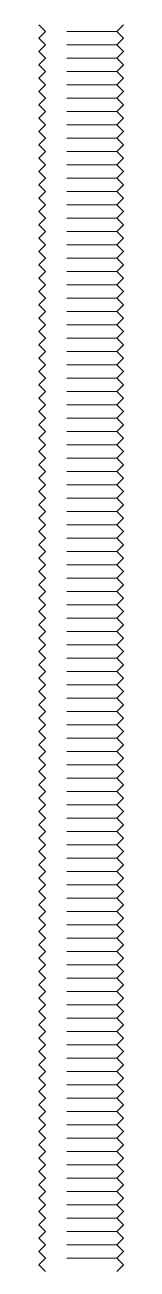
# Model space of a CAD drawing. Header units: millimetres. Extents: x 5625199 to 7433318, y -3316392 to -2552493.
# Drawn here: x 5953266.9 to 5953277.6, y -2590993.3 to -2590834.6 of the extents above; entities that cross this region are included whole.
import ezdxf

# ---------------------------------------------------------------- set-up
doc = ezdxf.new("R2010")
doc.units = ezdxf.units.MM
doc.linetypes.add('HIDDEN', pattern=[9.525, 6.35, -3.175])
doc.layers.add('DT-通用', color=6, linetype='Continuous', lineweight=0)

# ---------------------------------------------------------------- blocks, each defined once
blk = doc.blocks.new('*U870')
at = {"color": 134, "linetype": 'HIDDEN'}
for points in [[(150.64, 5.39), (151.49, 4.54)], [(152.34, 5.39), (151.49, 4.54)], [(152.34, 5.39), (153.19, 4.54)], [(154.04, 5.39), (153.19, 4.54)], [(154.04, 5.39), (154.89, 4.54)], [(155.74, 5.39), (154.89, 4.54)], [(155.74, 5.39), (156.59, 4.54)], [(157.44, 5.39), (156.59, 4.54)], [(157.44, 5.39), (158.29, 4.54)], [(159.14, 5.39), (158.29, 4.54)], [(159.14, 5.39), (159.99, 4.54)], [(160.84, 5.39), (159.99, 4.54)], [(160.84, 5.39), (161.69, 4.54)], [(162.54, 5.39), (161.69, 4.54)], [(162.54, 5.39), (163.39, 4.54)], [(164.24, 5.39), (163.39, 4.54)], [(164.24, 5.39), (165.09, 4.54)], [(165.94, 5.39), (165.09, 4.54)], [(165.94, 5.39), (166.79, 4.54)], [(167.64, 5.39), (166.79, 4.54)], [(167.64, 5.39), (168.49, 4.54)], [(169.34, 5.39), (168.49, 4.54)], [(169.34, 5.39), (170.19, 4.54)], [(171.04, 5.39), (170.19, 4.54)], [(171.04, 5.39), (171.89, 4.54)], [(172.74, 5.39), (171.89, 4.54)], [(172.74, 5.39), (173.59, 4.54)], [(174.44, 5.39), (173.59, 4.54)], [(174.44, 5.39), (175.29, 4.54)], [(176.14, 5.39), (175.29, 4.54)], [(176.14, 5.39), (176.99, 4.54)], [(177.84, 5.39), (176.99, 4.54)], [(177.84, 5.39), (178.69, 4.54)], [(179.54, 5.39), (178.69, 4.54)], [(179.54, 5.39), (180.39, 4.54)], [(181.24, 5.39), (180.39, 4.54)], [(181.24, 5.39), (182.09, 4.54)], [(182.94, 5.39), (182.09, 4.54)], [(182.94, 5.39), (183.79, 4.54)], [(184.64, 5.39), (183.79, 4.54)], [(184.64, 5.39), (185.49, 4.54)], [(186.34, 5.39), (185.49, 4.54)], [(186.34, 5.39), (187.19, 4.54)], [(188.04, 5.39), (187.19, 4.54)], [(188.04, 5.39), (188.89, 4.54)], [(189.74, 5.39), (188.89, 4.54)], [(189.74, 5.39), (190.59, 4.54)], [(191.44, 5.39), (190.59, 4.54)], [(191.44, 5.39), (192.29, 4.54)], [(193.14, 5.39), (192.29, 4.54)], [(193.14, 5.39), (193.99, 4.54)], [(194.84, 5.39), (193.99, 4.54)], [(194.84, 5.39), (195.69, 4.54)], [(196.54, 5.39), (195.69, 4.54)], [(196.54, 5.39), (197.39, 4.54)], [(198.24, 5.39), (197.39, 4.54)], [(198.24, 5.39), (199.09, 4.54)], [(199.94, 5.39), (199.09, 4.54)], [(199.94, 5.39), (200.79, 4.54)], [(201.64, 5.39), (200.79, 4.54)], [(201.64, 5.39), (202.49, 4.54)], [(203.34, 5.39), (202.49, 4.54)], [(203.34, 5.39), (204.19, 4.54)], [(205.04, 5.39), (204.19, 4.54)], [(205.04, 5.39), (205.89, 4.54)], [(206.74, 5.39), (205.89, 4.54)], [(206.74, 5.39), (207.59, 4.54)], [(208.44, 5.39), (207.59, 4.54)], [(208.44, 5.39), (209.29, 4.54)], [(210.14, 5.39), (209.29, 4.54)], [(210.14, 5.39), (210.99, 4.54)], [(211.84, 5.39), (210.99, 4.54)], [(211.84, 5.39), (212.69, 4.54)], [(213.54, 5.39), (212.69, 4.54)], [(213.54, 5.39), (214.39, 4.54)], [(215.24, 5.39), (214.39, 4.54)], [(215.24, 5.39), (216.09, 4.54)], [(216.94, 5.39), (216.09, 4.54)], [(216.94, 5.39), (217.79, 4.54)], [(218.64, 5.39), (217.79, 4.54)], [(218.64, 5.39), (219.49, 4.54)], [(220.34, 5.39), (219.49, 4.54)], [(220.34, 5.39), (221.19, 4.54)], [(222.04, 5.39), (221.19, 4.54)], [(222.04, 5.39), (222.89, 4.54)], [(223.74, 5.39), (222.89, 4.54)], [(223.74, 5.39), (224.59, 4.54)], [(225.44, 5.39), (224.59, 4.54)], [(225.44, 5.39), (226.29, 4.54)], [(227.14, 5.39), (226.29, 4.54)], [(227.14, 5.39), (227.99, 4.54)], [(228.84, 5.39), (227.99, 4.54)], [(228.84, 5.39), (229.69, 4.54)], [(230.54, 5.39), (229.69, 4.54)], [(230.54, 5.39), (231.39, 4.54)], [(232.24, 5.39), (231.39, 4.54)], [(232.24, 5.39), (233.09, 4.54)], [(233.94, 5.39), (233.09, 4.54)], [(233.94, 5.39), (234.79, 4.54)], [(235.64, 5.39), (234.79, 4.54)], [(235.64, 5.39), (236.49, 4.54)], [(237.34, 5.39), (236.49, 4.54)], [(237.34, 5.39), (238.19, 4.54)], [(239.04, 5.39), (238.19, 4.54)], [(239.04, 5.39), (239.89, 4.54)], [(240.74, 5.39), (239.89, 4.54)], [(240.74, 5.39), (241.59, 4.54)], [(242.44, 5.39), (241.59, 4.54)], [(242.44, 5.39), (243.29, 4.54)], [(244.14, 5.39), (243.29, 4.54)], [(244.14, 5.39), (244.99, 4.54)], [(245.84, 5.39), (244.99, 4.54)], [(245.84, 5.39), (246.69, 4.54)], [(247.54, 5.39), (246.69, 4.54)], [(247.54, 5.39), (248.39, 4.54)], [(249.24, 5.39), (248.39, 4.54)], [(249.24, 5.39), (250.09, 4.54)], [(250.94, 5.39), (250.09, 4.54)], [(250.94, 5.39), (251.79, 4.54)], [(252.64, 5.39), (251.79, 4.54)], [(252.64, 5.39), (253.49, 4.54)], [(254.34, 5.39), (253.49, 4.54)], [(254.34, 5.39), (255.19, 4.54)], [(256.04, 5.39), (255.19, 4.54)], [(256.04, 5.39), (256.89, 4.54)], [(257.74, 5.39), (256.89, 4.54)], [(257.74, 5.39), (258.59, 4.54)], [(259.44, 5.39), (258.59, 4.54)], [(259.44, 5.39), (260.29, 4.54)], [(261.14, 5.39), (260.29, 4.54)], [(261.14, 5.39), (261.99, 4.54)], [(262.84, 5.39), (261.99, 4.54)], [(262.84, 5.39), (263.69, 4.54)], [(264.54, 5.39), (263.69, 4.54)], [(264.54, 5.39), (265.39, 4.54)], [(266.24, 5.39), (265.39, 4.54)], [(266.24, 5.39), (267.09, 4.54)], [(267.94, 5.39), (267.09, 4.54)], [(267.94, 5.39), (268.79, 4.54)], [(269.64, 5.39), (268.79, 4.54)], [(269.64, 5.39), (270.49, 4.54)], [(271.34, 5.39), (270.49, 4.54)], [(271.34, 5.39), (272.19, 4.54)], [(273.04, 5.39), (272.19, 4.54)], [(273.04, 5.39), (273.89, 4.54)], [(274.74, 5.39), (273.89, 4.54)], [(274.74, 5.39), (275.59, 4.54)], [(276.44, 5.39), (275.59, 4.54)], [(276.44, 5.39), (277.29, 4.54)], [(278.14, 5.39), (277.29, 4.54)], [(278.14, 5.39), (278.99, 4.54)], [(279.84, 5.39), (278.99, 4.54)], [(279.84, 5.39), (280.69, 4.54)], [(281.54, 5.39), (280.69, 4.54)], [(281.54, 5.39), (282.39, 4.54)], [(283.24, 5.39), (282.39, 4.54)], [(283.24, 5.39), (284.09, 4.54)], [(284.94, 5.39), (284.09, 4.54)], [(284.94, 5.39), (285.79, 4.54)], [(286.64, 5.39), (285.79, 4.54)], [(286.64, 5.39), (287.49, 4.54)], [(288.34, 5.39), (287.49, 4.54)], [(288.34, 5.39), (289.19, 4.54)], [(290.04, 5.39), (289.19, 4.54)], [(290.04, 5.39), (290.89, 4.54)], [(291.74, 5.39), (290.89, 4.54)], [(291.74, 5.39), (292.59, 4.54)], [(293.44, 5.39), (292.59, 4.54)], [(293.44, 5.39), (294.29, 4.54)], [(295.14, 5.39), (294.29, 4.54)], [(295.14, 5.39), (295.99, 4.54)], [(296.84, 5.39), (295.99, 4.54)], [(296.84, 5.39), (297.69, 4.54)], [(298.54, 5.39), (297.69, 4.54)], [(298.54, 5.39), (299.39, 4.54)], [(300.24, 5.39), (299.39, 4.54)], [(300.24, 5.39), (301.09, 4.54)], [(301.94, 5.39), (301.09, 4.54)], [(301.94, 5.39), (302.79, 4.54)], [(303.64, 5.39), (302.79, 4.54)], [(303.64, 5.39), (304.49, 4.54)], [(305.34, 5.39), (304.49, 4.54)], [(305.34, 5.39), (306.19, 4.54)], [(307.04, 5.39), (306.19, 4.54)], [(307.04, 5.39), (307.89, 4.54)], [(308.74, 5.39), (307.89, 4.54)], [(308.74, 5.39), (309.59, 4.54)], [(150.64, -5.39), (151.49, -4.54)], [(152.34, -5.39), (151.49, -4.54)], [(152.34, -5.39), (153.19, -4.54)], [(154.04, -5.39), (153.19, -4.54)], [(154.04, -5.39), (154.89, -4.54)], [(155.74, -5.39), (154.89, -4.54)], [(155.74, -5.39), (156.59, -4.54)], [(157.44, -5.39), (156.59, -4.54)], [(157.44, -5.39), (158.29, -4.54)], [(159.14, -5.39), (158.29, -4.54)], [(159.14, -5.39), (159.99, -4.54)], [(160.84, -5.39), (159.99, -4.54)], [(160.84, -5.39), (161.69, -4.54)], [(162.54, -5.39), (161.69, -4.54)], [(162.54, -5.39), (163.39, -4.54)], [(164.24, -5.39), (163.39, -4.54)], [(164.24, -5.39), (165.09, -4.54)], [(165.94, -5.39), (165.09, -4.54)], [(165.94, -5.39), (166.79, -4.54)], [(167.64, -5.39), (166.79, -4.54)], [(167.64, -5.39), (168.49, -4.54)], [(169.34, -5.39), (168.49, -4.54)], [(169.34, -5.39), (170.19, -4.54)], [(171.04, -5.39), (170.19, -4.54)], [(171.04, -5.39), (171.89, -4.54)], [(172.74, -5.39), (171.89, -4.54)], [(172.74, -5.39), (173.59, -4.54)], [(174.44, -5.39), (173.59, -4.54)], [(174.44, -5.39), (175.29, -4.54)], [(176.14, -5.39), (175.29, -4.54)], [(176.14, -5.39), (176.99, -4.54)], [(177.84, -5.39), (176.99, -4.54)], [(177.84, -5.39), (178.69, -4.54)], [(179.54, -5.39), (178.69, -4.54)], [(179.54, -5.39), (180.39, -4.54)], [(181.24, -5.39), (180.39, -4.54)], [(181.24, -5.39), (182.09, -4.54)], [(182.94, -5.39), (182.09, -4.54)], [(182.94, -5.39), (183.79, -4.54)], [(184.64, -5.39), (183.79, -4.54)], [(184.64, -5.39), (185.49, -4.54)], [(186.34, -5.39), (185.49, -4.54)], [(186.34, -5.39), (187.19, -4.54)], [(188.04, -5.39), (187.19, -4.54)], [(188.04, -5.39), (188.89, -4.54)], [(189.74, -5.39), (188.89, -4.54)], [(189.74, -5.39), (190.59, -4.54)], [(191.44, -5.39), (190.59, -4.54)], [(191.44, -5.39), (192.29, -4.54)], [(193.14, -5.39), (192.29, -4.54)], [(193.14, -5.39), (193.99, -4.54)], [(194.84, -5.39), (193.99, -4.54)], [(194.84, -5.39), (195.69, -4.54)], [(196.54, -5.39), (195.69, -4.54)], [(196.54, -5.39), (197.39, -4.54)], [(198.24, -5.39), (197.39, -4.54)], [(198.24, -5.39), (199.09, -4.54)], [(199.94, -5.39), (199.09, -4.54)], [(199.94, -5.39), (200.79, -4.54)], [(201.64, -5.39), (200.79, -4.54)], [(201.64, -5.39), (202.49, -4.54)], [(203.34, -5.39), (202.49, -4.54)], [(203.34, -5.39), (204.19, -4.54)], [(205.04, -5.39), (204.19, -4.54)], [(205.04, -5.39), (205.89, -4.54)], [(206.74, -5.39), (205.89, -4.54)], [(206.74, -5.39), (207.59, -4.54)], [(208.44, -5.39), (207.59, -4.54)], [(208.44, -5.39), (209.29, -4.54)], [(210.14, -5.39), (209.29, -4.54)], [(210.14, -5.39), (210.99, -4.54)], [(211.84, -5.39), (210.99, -4.54)], [(211.84, -5.39), (212.69, -4.54)], [(213.54, -5.39), (212.69, -4.54)], [(213.54, -5.39), (214.39, -4.54)], [(215.24, -5.39), (214.39, -4.54)], [(215.24, -5.39), (216.09, -4.54)], [(216.94, -5.39), (216.09, -4.54)], [(216.94, -5.39), (217.79, -4.54)], [(218.64, -5.39), (217.79, -4.54)], [(218.64, -5.39), (219.49, -4.54)], [(220.34, -5.39), (219.49, -4.54)], [(220.34, -5.39), (221.19, -4.54)], [(222.04, -5.39), (221.19, -4.54)], [(222.04, -5.39), (222.89, -4.54)], [(223.74, -5.39), (222.89, -4.54)], [(223.74, -5.39), (224.59, -4.54)], [(225.44, -5.39), (224.59, -4.54)], [(225.44, -5.39), (226.29, -4.54)], [(227.14, -5.39), (226.29, -4.54)], [(227.14, -5.39), (227.99, -4.54)], [(228.84, -5.39), (227.99, -4.54)], [(228.84, -5.39), (229.69, -4.54)], [(230.54, -5.39), (229.69, -4.54)], [(230.54, -5.39), (231.39, -4.54)], [(232.24, -5.39), (231.39, -4.54)], [(232.24, -5.39), (233.09, -4.54)], [(233.94, -5.39), (233.09, -4.54)], [(233.94, -5.39), (234.79, -4.54)], [(235.64, -5.39), (234.79, -4.54)], [(235.64, -5.39), (236.49, -4.54)], [(237.34, -5.39), (236.49, -4.54)], [(237.34, -5.39), (238.19, -4.54)], [(239.04, -5.39), (238.19, -4.54)], [(239.04, -5.39), (239.89, -4.54)], [(240.74, -5.39), (239.89, -4.54)], [(240.74, -5.39), (241.59, -4.54)], [(242.44, -5.39), (241.59, -4.54)], [(242.44, -5.39), (243.29, -4.54)], [(244.14, -5.39), (243.29, -4.54)], [(244.14, -5.39), (244.99, -4.54)], [(245.84, -5.39), (244.99, -4.54)], [(245.84, -5.39), (246.69, -4.54)], [(247.54, -5.39), (246.69, -4.54)], [(247.54, -5.39), (248.39, -4.54)], [(249.24, -5.39), (248.39, -4.54)], [(249.24, -5.39), (250.09, -4.54)], [(250.94, -5.39), (250.09, -4.54)], [(250.94, -5.39), (251.79, -4.54)], [(252.64, -5.39), (251.79, -4.54)], [(252.64, -5.39), (253.49, -4.54)], [(254.34, -5.39), (253.49, -4.54)], [(254.34, -5.39), (255.19, -4.54)], [(256.04, -5.39), (255.19, -4.54)], [(256.04, -5.39), (256.89, -4.54)], [(257.74, -5.39), (256.89, -4.54)], [(257.74, -5.39), (258.59, -4.54)], [(259.44, -5.39), (258.59, -4.54)], [(259.44, -5.39), (260.29, -4.54)], [(261.14, -5.39), (260.29, -4.54)], [(261.14, -5.39), (261.99, -4.54)], [(262.84, -5.39), (261.99, -4.54)], [(262.84, -5.39), (263.69, -4.54)], [(264.54, -5.39), (263.69, -4.54)], [(264.54, -5.39), (265.39, -4.54)], [(266.24, -5.39), (265.39, -4.54)], [(266.24, -5.39), (267.09, -4.54)], [(267.94, -5.39), (267.09, -4.54)], [(267.94, -5.39), (268.79, -4.54)], [(269.64, -5.39), (268.79, -4.54)], [(269.64, -5.39), (270.49, -4.54)], [(271.34, -5.39), (270.49, -4.54)], [(271.34, -5.39), (272.19, -4.54)], [(273.04, -5.39), (272.19, -4.54)], [(273.04, -5.39), (273.89, -4.54)], [(274.74, -5.39), (273.89, -4.54)], [(274.74, -5.39), (275.59, -4.54)], [(276.44, -5.39), (275.59, -4.54)], [(276.44, -5.39), (277.29, -4.54)], [(278.14, -5.39), (277.29, -4.54)], [(278.14, -5.39), (278.99, -4.54)], [(279.84, -5.39), (278.99, -4.54)], [(279.84, -5.39), (280.69, -4.54)], [(281.54, -5.39), (280.69, -4.54)], [(281.54, -5.39), (282.39, -4.54)], [(283.24, -5.39), (282.39, -4.54)], [(283.24, -5.39), (284.09, -4.54)], [(284.94, -5.39), (284.09, -4.54)], [(284.94, -5.39), (285.79, -4.54)], [(286.64, -5.39), (285.79, -4.54)], [(286.64, -5.39), (287.49, -4.54)], [(288.34, -5.39), (287.49, -4.54)], [(288.34, -5.39), (289.19, -4.54)], [(290.04, -5.39), (289.19, -4.54)], [(290.04, -5.39), (290.89, -4.54)], [(291.74, -5.39), (290.89, -4.54)], [(291.74, -5.39), (292.59, -4.54)], [(293.44, -5.39), (292.59, -4.54)], [(293.44, -5.39), (294.29, -4.54)], [(295.14, -5.39), (294.29, -4.54)], [(295.14, -5.39), (295.99, -4.54)], [(296.84, -5.39), (295.99, -4.54)], [(296.84, -5.39), (297.69, -4.54)], [(298.54, -5.39), (297.69, -4.54)], [(298.54, -5.39), (299.39, -4.54)], [(300.24, -5.39), (299.39, -4.54)], [(300.24, -5.39), (301.09, -4.54)], [(301.94, -5.39), (301.09, -4.54)], [(301.94, -5.39), (302.79, -4.54)], [(303.64, -5.39), (302.79, -4.54)], [(303.64, -5.39), (304.49, -4.54)], [(305.34, -5.39), (304.49, -4.54)], [(305.34, -5.39), (306.19, -4.54)], [(307.04, -5.39), (306.19, -4.54)], [(307.04, -5.39), (307.89, -4.54)], [(308.74, -5.39), (307.89, -4.54)], [(308.74, -5.39), (309.59, -4.54)]]:
    blk.add_lwpolyline(points, dxfattribs=at)
at = {"color": 250, "linetype": 'HIDDEN'}
for points in [[(151.49, 4.54), (151.49, -4.54)], [(153.19, 4.54), (153.19, -4.54)], [(154.89, 4.54), (154.89, -4.54)], [(156.59, 4.54), (156.59, -4.54)], [(158.29, 4.54), (158.29, -4.54)], [(159.99, 4.54), (159.99, -4.54)], [(161.69, 4.54), (161.69, -4.54)], [(163.39, 4.54), (163.39, -4.54)], [(165.09, 4.54), (165.09, -4.54)], [(166.79, 4.54), (166.79, -4.54)], [(168.49, 4.54), (168.49, -4.54)], [(170.19, 4.54), (170.19, -4.54)], [(171.89, 4.54), (171.89, -4.54)], [(173.59, 4.54), (173.59, -4.54)], [(175.29, 4.54), (175.29, -4.54)], [(176.99, 4.54), (176.99, -4.54)], [(178.69, 4.54), (178.69, -4.54)], [(180.39, 4.54), (180.39, -4.54)], [(182.09, 4.54), (182.09, -4.54)], [(183.79, 4.54), (183.79, -4.54)], [(185.49, 4.54), (185.49, -4.54)], [(187.19, 4.54), (187.19, -4.54)], [(188.89, 4.54), (188.89, -4.54)], [(190.59, 4.54), (190.59, -4.54)], [(192.29, 4.54), (192.29, -4.54)], [(193.99, 4.54), (193.99, -4.54)], [(195.69, 4.54), (195.69, -4.54)], [(197.39, 4.54), (197.39, -4.54)], [(199.09, 4.54), (199.09, -4.54)], [(200.79, 4.54), (200.79, -4.54)], [(202.49, 4.54), (202.49, -4.54)], [(204.19, 4.54), (204.19, -4.54)], [(205.89, 4.54), (205.89, -4.54)], [(207.59, 4.54), (207.59, -4.54)], [(209.29, 4.54), (209.29, -4.54)], [(210.99, 4.54), (210.99, -4.54)], [(212.69, 4.54), (212.69, -4.54)], [(214.39, 4.54), (214.39, -4.54)], [(216.09, 4.54), (216.09, -4.54)], [(217.79, 4.54), (217.79, -4.54)], [(219.49, 4.54), (219.49, -4.54)], [(221.19, 4.54), (221.19, -4.54)], [(222.89, 4.54), (222.89, -4.54)], [(224.59, 4.54), (224.59, -4.54)], [(226.29, 4.54), (226.29, -4.54)], [(227.99, 4.54), (227.99, -4.54)], [(229.69, 4.54), (229.69, -4.54)], [(231.39, 4.54), (231.39, -4.54)], [(233.09, 4.54), (233.09, -4.54)], [(234.79, 4.54), (234.79, -4.54)], [(236.49, 4.54), (236.49, -4.54)], [(238.19, 4.54), (238.19, -4.54)], [(239.89, 4.54), (239.89, -4.54)], [(241.59, 4.54), (241.59, -4.54)], [(243.29, 4.54), (243.29, -4.54)], [(244.99, 4.54), (244.99, -4.54)], [(246.69, 4.54), (246.69, -4.54)], [(248.39, 4.54), (248.39, -4.54)], [(250.09, 4.54), (250.09, -4.54)], [(251.79, 4.54), (251.79, -4.54)], [(253.49, 4.54), (253.49, -4.54)], [(255.19, 4.54), (255.19, -4.54)], [(256.89, 4.54), (256.89, -4.54)], [(258.59, 4.54), (258.59, -4.54)], [(260.29, 4.54), (260.29, -4.54)], [(261.99, 4.54), (261.99, -4.54)], [(263.69, 4.54), (263.69, -4.54)], [(265.39, 4.54), (265.39, -4.54)], [(267.09, 4.54), (267.09, -4.54)], [(268.79, 4.54), (268.79, -4.54)], [(270.49, 4.54), (270.49, -4.54)], [(272.19, 4.54), (272.19, -4.54)], [(273.89, 4.54), (273.89, -4.54)], [(275.59, 4.54), (275.59, -4.54)], [(277.29, 4.54), (277.29, -4.54)], [(278.99, 4.54), (278.99, -4.54)], [(280.69, 4.54), (280.69, -4.54)], [(282.39, 4.54), (282.39, -4.54)], [(284.09, 4.54), (284.09, -4.54)], [(285.79, 4.54), (285.79, -4.54)], [(287.49, 4.54), (287.49, -4.54)], [(289.19, 4.54), (289.19, -4.54)], [(290.89, 4.54), (290.89, -4.54)], [(292.59, 4.54), (292.59, -4.54)], [(294.29, 4.54), (294.29, -4.54)], [(295.99, 4.54), (295.99, -4.54)], [(297.69, 4.54), (297.69, -4.54)], [(299.39, 4.54), (299.39, -4.54)], [(301.09, 4.54), (301.09, -4.54)], [(302.79, 4.54), (302.79, -4.54)], [(304.49, 4.54), (304.49, -4.54)], [(306.19, 4.54), (306.19, -4.54)], [(307.89, 4.54), (307.89, -4.54)]]:
    blk.add_lwpolyline(points, dxfattribs=at)
blk = doc.blocks.new('*U871')
at = {"color": 134, "linetype": 'HIDDEN'}
for points in [[(150.64, 5.39), (151.49, 4.54)], [(152.34, 5.39), (151.49, 4.54)], [(152.34, 5.39), (153.19, 4.54)], [(154.04, 5.39), (153.19, 4.54)], [(154.04, 5.39), (154.89, 4.54)], [(155.74, 5.39), (154.89, 4.54)], [(155.74, 5.39), (156.59, 4.54)], [(157.44, 5.39), (156.59, 4.54)], [(157.44, 5.39), (158.29, 4.54)], [(159.14, 5.39), (158.29, 4.54)], [(159.14, 5.39), (159.99, 4.54)], [(160.84, 5.39), (159.99, 4.54)], [(160.84, 5.39), (161.69, 4.54)], [(162.54, 5.39), (161.69, 4.54)], [(162.54, 5.39), (163.39, 4.54)], [(164.24, 5.39), (163.39, 4.54)], [(164.24, 5.39), (165.09, 4.54)], [(165.94, 5.39), (165.09, 4.54)], [(165.94, 5.39), (166.79, 4.54)], [(167.64, 5.39), (166.79, 4.54)], [(167.64, 5.39), (168.49, 4.54)], [(169.34, 5.39), (168.49, 4.54)], [(169.34, 5.39), (170.19, 4.54)], [(171.04, 5.39), (170.19, 4.54)], [(171.04, 5.39), (171.89, 4.54)], [(172.74, 5.39), (171.89, 4.54)], [(172.74, 5.39), (173.59, 4.54)], [(174.44, 5.39), (173.59, 4.54)], [(174.44, 5.39), (175.29, 4.54)], [(176.14, 5.39), (175.29, 4.54)], [(176.14, 5.39), (176.99, 4.54)], [(177.84, 5.39), (176.99, 4.54)], [(177.84, 5.39), (178.69, 4.54)], [(179.54, 5.39), (178.69, 4.54)], [(179.54, 5.39), (180.39, 4.54)], [(181.24, 5.39), (180.39, 4.54)], [(181.24, 5.39), (182.09, 4.54)], [(182.94, 5.39), (182.09, 4.54)], [(182.94, 5.39), (183.79, 4.54)], [(184.64, 5.39), (183.79, 4.54)], [(184.64, 5.39), (185.49, 4.54)], [(186.34, 5.39), (185.49, 4.54)], [(186.34, 5.39), (187.19, 4.54)], [(188.04, 5.39), (187.19, 4.54)], [(188.04, 5.39), (188.89, 4.54)], [(189.74, 5.39), (188.89, 4.54)], [(189.74, 5.39), (190.59, 4.54)], [(191.44, 5.39), (190.59, 4.54)], [(191.44, 5.39), (192.29, 4.54)], [(193.14, 5.39), (192.29, 4.54)], [(193.14, 5.39), (193.99, 4.54)], [(194.84, 5.39), (193.99, 4.54)], [(194.84, 5.39), (195.69, 4.54)], [(196.54, 5.39), (195.69, 4.54)], [(196.54, 5.39), (197.39, 4.54)], [(198.24, 5.39), (197.39, 4.54)], [(198.24, 5.39), (199.09, 4.54)], [(199.94, 5.39), (199.09, 4.54)], [(199.94, 5.39), (200.79, 4.54)], [(201.64, 5.39), (200.79, 4.54)], [(201.64, 5.39), (202.49, 4.54)], [(203.34, 5.39), (202.49, 4.54)], [(203.34, 5.39), (204.19, 4.54)], [(205.04, 5.39), (204.19, 4.54)], [(205.04, 5.39), (205.89, 4.54)], [(206.74, 5.39), (205.89, 4.54)], [(206.74, 5.39), (207.59, 4.54)], [(208.44, 5.39), (207.59, 4.54)], [(208.44, 5.39), (209.29, 4.54)], [(210.14, 5.39), (209.29, 4.54)], [(210.14, 5.39), (210.99, 4.54)], [(211.84, 5.39), (210.99, 4.54)], [(211.84, 5.39), (212.69, 4.54)], [(213.54, 5.39), (212.69, 4.54)], [(213.54, 5.39), (214.39, 4.54)], [(215.24, 5.39), (214.39, 4.54)], [(215.24, 5.39), (216.09, 4.54)], [(216.94, 5.39), (216.09, 4.54)], [(216.94, 5.39), (217.79, 4.54)], [(218.64, 5.39), (217.79, 4.54)], [(218.64, 5.39), (219.49, 4.54)], [(220.34, 5.39), (219.49, 4.54)], [(220.34, 5.39), (221.19, 4.54)], [(222.04, 5.39), (221.19, 4.54)], [(222.04, 5.39), (222.89, 4.54)], [(223.74, 5.39), (222.89, 4.54)], [(223.74, 5.39), (224.59, 4.54)], [(225.44, 5.39), (224.59, 4.54)], [(225.44, 5.39), (226.29, 4.54)], [(227.14, 5.39), (226.29, 4.54)], [(227.14, 5.39), (227.99, 4.54)], [(228.84, 5.39), (227.99, 4.54)], [(228.84, 5.39), (229.69, 4.54)], [(230.54, 5.39), (229.69, 4.54)], [(230.54, 5.39), (231.39, 4.54)], [(232.24, 5.39), (231.39, 4.54)], [(232.24, 5.39), (233.09, 4.54)], [(233.94, 5.39), (233.09, 4.54)], [(233.94, 5.39), (234.79, 4.54)], [(235.64, 5.39), (234.79, 4.54)], [(235.64, 5.39), (236.49, 4.54)], [(237.34, 5.39), (236.49, 4.54)], [(237.34, 5.39), (238.19, 4.54)], [(239.04, 5.39), (238.19, 4.54)], [(239.04, 5.39), (239.89, 4.54)], [(240.74, 5.39), (239.89, 4.54)], [(240.74, 5.39), (241.59, 4.54)], [(242.44, 5.39), (241.59, 4.54)], [(242.44, 5.39), (243.29, 4.54)], [(244.14, 5.39), (243.29, 4.54)], [(244.14, 5.39), (244.99, 4.54)], [(245.84, 5.39), (244.99, 4.54)], [(245.84, 5.39), (246.69, 4.54)], [(247.54, 5.39), (246.69, 4.54)], [(247.54, 5.39), (248.39, 4.54)], [(249.24, 5.39), (248.39, 4.54)], [(249.24, 5.39), (250.09, 4.54)], [(250.94, 5.39), (250.09, 4.54)], [(250.94, 5.39), (251.79, 4.54)], [(252.64, 5.39), (251.79, 4.54)], [(252.64, 5.39), (253.49, 4.54)], [(254.34, 5.39), (253.49, 4.54)], [(254.34, 5.39), (255.19, 4.54)], [(256.04, 5.39), (255.19, 4.54)], [(256.04, 5.39), (256.89, 4.54)], [(257.74, 5.39), (256.89, 4.54)], [(257.74, 5.39), (258.59, 4.54)], [(259.44, 5.39), (258.59, 4.54)], [(259.44, 5.39), (260.29, 4.54)], [(261.14, 5.39), (260.29, 4.54)], [(261.14, 5.39), (261.99, 4.54)], [(262.84, 5.39), (261.99, 4.54)], [(262.84, 5.39), (263.69, 4.54)], [(264.54, 5.39), (263.69, 4.54)], [(264.54, 5.39), (265.39, 4.54)], [(266.24, 5.39), (265.39, 4.54)], [(266.24, 5.39), (267.09, 4.54)], [(267.94, 5.39), (267.09, 4.54)], [(267.94, 5.39), (268.79, 4.54)], [(269.64, 5.39), (268.79, 4.54)], [(269.64, 5.39), (270.49, 4.54)], [(271.34, 5.39), (270.49, 4.54)], [(271.34, 5.39), (272.19, 4.54)], [(273.04, 5.39), (272.19, 4.54)], [(273.04, 5.39), (273.89, 4.54)], [(274.74, 5.39), (273.89, 4.54)], [(274.74, 5.39), (275.59, 4.54)], [(276.44, 5.39), (275.59, 4.54)], [(276.44, 5.39), (277.29, 4.54)], [(278.14, 5.39), (277.29, 4.54)], [(278.14, 5.39), (278.99, 4.54)], [(279.84, 5.39), (278.99, 4.54)], [(279.84, 5.39), (280.69, 4.54)], [(281.54, 5.39), (280.69, 4.54)], [(281.54, 5.39), (282.39, 4.54)], [(283.24, 5.39), (282.39, 4.54)], [(283.24, 5.39), (284.09, 4.54)], [(284.94, 5.39), (284.09, 4.54)], [(284.94, 5.39), (285.79, 4.54)], [(286.64, 5.39), (285.79, 4.54)], [(286.64, 5.39), (287.49, 4.54)], [(288.34, 5.39), (287.49, 4.54)], [(288.34, 5.39), (289.19, 4.54)], [(290.04, 5.39), (289.19, 4.54)], [(290.04, 5.39), (290.89, 4.54)], [(291.74, 5.39), (290.89, 4.54)], [(291.74, 5.39), (292.59, 4.54)], [(293.44, 5.39), (292.59, 4.54)], [(293.44, 5.39), (294.29, 4.54)], [(295.14, 5.39), (294.29, 4.54)], [(295.14, 5.39), (295.99, 4.54)], [(296.84, 5.39), (295.99, 4.54)], [(296.84, 5.39), (297.69, 4.54)], [(298.54, 5.39), (297.69, 4.54)], [(298.54, 5.39), (299.39, 4.54)], [(300.24, 5.39), (299.39, 4.54)], [(300.24, 5.39), (301.09, 4.54)], [(301.94, 5.39), (301.09, 4.54)], [(301.94, 5.39), (302.79, 4.54)], [(303.64, 5.39), (302.79, 4.54)], [(303.64, 5.39), (304.49, 4.54)], [(305.34, 5.39), (304.49, 4.54)], [(305.34, 5.39), (306.19, 4.54)], [(307.04, 5.39), (306.19, 4.54)], [(307.04, 5.39), (307.89, 4.54)], [(308.74, 5.39), (307.89, 4.54)], [(308.74, 5.39), (309.59, 4.54)], [(150.64, -5.39), (151.49, -4.54)], [(152.34, -5.39), (151.49, -4.54)], [(152.34, -5.39), (153.19, -4.54)], [(154.04, -5.39), (153.19, -4.54)], [(154.04, -5.39), (154.89, -4.54)], [(155.74, -5.39), (154.89, -4.54)], [(155.74, -5.39), (156.59, -4.54)], [(157.44, -5.39), (156.59, -4.54)], [(157.44, -5.39), (158.29, -4.54)], [(159.14, -5.39), (158.29, -4.54)], [(159.14, -5.39), (159.99, -4.54)], [(160.84, -5.39), (159.99, -4.54)], [(160.84, -5.39), (161.69, -4.54)], [(162.54, -5.39), (161.69, -4.54)], [(162.54, -5.39), (163.39, -4.54)], [(164.24, -5.39), (163.39, -4.54)], [(164.24, -5.39), (165.09, -4.54)], [(165.94, -5.39), (165.09, -4.54)], [(165.94, -5.39), (166.79, -4.54)], [(167.64, -5.39), (166.79, -4.54)], [(167.64, -5.39), (168.49, -4.54)], [(169.34, -5.39), (168.49, -4.54)], [(169.34, -5.39), (170.19, -4.54)], [(171.04, -5.39), (170.19, -4.54)], [(171.04, -5.39), (171.89, -4.54)], [(172.74, -5.39), (171.89, -4.54)], [(172.74, -5.39), (173.59, -4.54)], [(174.44, -5.39), (173.59, -4.54)], [(174.44, -5.39), (175.29, -4.54)], [(176.14, -5.39), (175.29, -4.54)], [(176.14, -5.39), (176.99, -4.54)], [(177.84, -5.39), (176.99, -4.54)], [(177.84, -5.39), (178.69, -4.54)], [(179.54, -5.39), (178.69, -4.54)], [(179.54, -5.39), (180.39, -4.54)], [(181.24, -5.39), (180.39, -4.54)], [(181.24, -5.39), (182.09, -4.54)], [(182.94, -5.39), (182.09, -4.54)], [(182.94, -5.39), (183.79, -4.54)], [(184.64, -5.39), (183.79, -4.54)], [(184.64, -5.39), (185.49, -4.54)], [(186.34, -5.39), (185.49, -4.54)], [(186.34, -5.39), (187.19, -4.54)], [(188.04, -5.39), (187.19, -4.54)], [(188.04, -5.39), (188.89, -4.54)], [(189.74, -5.39), (188.89, -4.54)], [(189.74, -5.39), (190.59, -4.54)], [(191.44, -5.39), (190.59, -4.54)], [(191.44, -5.39), (192.29, -4.54)], [(193.14, -5.39), (192.29, -4.54)], [(193.14, -5.39), (193.99, -4.54)], [(194.84, -5.39), (193.99, -4.54)], [(194.84, -5.39), (195.69, -4.54)], [(196.54, -5.39), (195.69, -4.54)], [(196.54, -5.39), (197.39, -4.54)], [(198.24, -5.39), (197.39, -4.54)], [(198.24, -5.39), (199.09, -4.54)], [(199.94, -5.39), (199.09, -4.54)], [(199.94, -5.39), (200.79, -4.54)], [(201.64, -5.39), (200.79, -4.54)], [(201.64, -5.39), (202.49, -4.54)], [(203.34, -5.39), (202.49, -4.54)], [(203.34, -5.39), (204.19, -4.54)], [(205.04, -5.39), (204.19, -4.54)], [(205.04, -5.39), (205.89, -4.54)], [(206.74, -5.39), (205.89, -4.54)], [(206.74, -5.39), (207.59, -4.54)], [(208.44, -5.39), (207.59, -4.54)], [(208.44, -5.39), (209.29, -4.54)], [(210.14, -5.39), (209.29, -4.54)], [(210.14, -5.39), (210.99, -4.54)], [(211.84, -5.39), (210.99, -4.54)], [(211.84, -5.39), (212.69, -4.54)], [(213.54, -5.39), (212.69, -4.54)], [(213.54, -5.39), (214.39, -4.54)], [(215.24, -5.39), (214.39, -4.54)], [(215.24, -5.39), (216.09, -4.54)], [(216.94, -5.39), (216.09, -4.54)], [(216.94, -5.39), (217.79, -4.54)], [(218.64, -5.39), (217.79, -4.54)], [(218.64, -5.39), (219.49, -4.54)], [(220.34, -5.39), (219.49, -4.54)], [(220.34, -5.39), (221.19, -4.54)], [(222.04, -5.39), (221.19, -4.54)], [(222.04, -5.39), (222.89, -4.54)], [(223.74, -5.39), (222.89, -4.54)], [(223.74, -5.39), (224.59, -4.54)], [(225.44, -5.39), (224.59, -4.54)], [(225.44, -5.39), (226.29, -4.54)], [(227.14, -5.39), (226.29, -4.54)], [(227.14, -5.39), (227.99, -4.54)], [(228.84, -5.39), (227.99, -4.54)], [(228.84, -5.39), (229.69, -4.54)], [(230.54, -5.39), (229.69, -4.54)], [(230.54, -5.39), (231.39, -4.54)], [(232.24, -5.39), (231.39, -4.54)], [(232.24, -5.39), (233.09, -4.54)], [(233.94, -5.39), (233.09, -4.54)], [(233.94, -5.39), (234.79, -4.54)], [(235.64, -5.39), (234.79, -4.54)], [(235.64, -5.39), (236.49, -4.54)], [(237.34, -5.39), (236.49, -4.54)], [(237.34, -5.39), (238.19, -4.54)], [(239.04, -5.39), (238.19, -4.54)], [(239.04, -5.39), (239.89, -4.54)], [(240.74, -5.39), (239.89, -4.54)], [(240.74, -5.39), (241.59, -4.54)], [(242.44, -5.39), (241.59, -4.54)], [(242.44, -5.39), (243.29, -4.54)], [(244.14, -5.39), (243.29, -4.54)], [(244.14, -5.39), (244.99, -4.54)], [(245.84, -5.39), (244.99, -4.54)], [(245.84, -5.39), (246.69, -4.54)], [(247.54, -5.39), (246.69, -4.54)], [(247.54, -5.39), (248.39, -4.54)], [(249.24, -5.39), (248.39, -4.54)], [(249.24, -5.39), (250.09, -4.54)], [(250.94, -5.39), (250.09, -4.54)], [(250.94, -5.39), (251.79, -4.54)], [(252.64, -5.39), (251.79, -4.54)], [(252.64, -5.39), (253.49, -4.54)], [(254.34, -5.39), (253.49, -4.54)], [(254.34, -5.39), (255.19, -4.54)], [(256.04, -5.39), (255.19, -4.54)], [(256.04, -5.39), (256.89, -4.54)], [(257.74, -5.39), (256.89, -4.54)], [(257.74, -5.39), (258.59, -4.54)], [(259.44, -5.39), (258.59, -4.54)], [(259.44, -5.39), (260.29, -4.54)], [(261.14, -5.39), (260.29, -4.54)], [(261.14, -5.39), (261.99, -4.54)], [(262.84, -5.39), (261.99, -4.54)], [(262.84, -5.39), (263.69, -4.54)], [(264.54, -5.39), (263.69, -4.54)], [(264.54, -5.39), (265.39, -4.54)], [(266.24, -5.39), (265.39, -4.54)], [(266.24, -5.39), (267.09, -4.54)], [(267.94, -5.39), (267.09, -4.54)], [(267.94, -5.39), (268.79, -4.54)], [(269.64, -5.39), (268.79, -4.54)], [(269.64, -5.39), (270.49, -4.54)], [(271.34, -5.39), (270.49, -4.54)], [(271.34, -5.39), (272.19, -4.54)], [(273.04, -5.39), (272.19, -4.54)], [(273.04, -5.39), (273.89, -4.54)], [(274.74, -5.39), (273.89, -4.54)], [(274.74, -5.39), (275.59, -4.54)], [(276.44, -5.39), (275.59, -4.54)], [(276.44, -5.39), (277.29, -4.54)], [(278.14, -5.39), (277.29, -4.54)], [(278.14, -5.39), (278.99, -4.54)], [(279.84, -5.39), (278.99, -4.54)], [(279.84, -5.39), (280.69, -4.54)], [(281.54, -5.39), (280.69, -4.54)], [(281.54, -5.39), (282.39, -4.54)], [(283.24, -5.39), (282.39, -4.54)], [(283.24, -5.39), (284.09, -4.54)], [(284.94, -5.39), (284.09, -4.54)], [(284.94, -5.39), (285.79, -4.54)], [(286.64, -5.39), (285.79, -4.54)], [(286.64, -5.39), (287.49, -4.54)], [(288.34, -5.39), (287.49, -4.54)], [(288.34, -5.39), (289.19, -4.54)], [(290.04, -5.39), (289.19, -4.54)], [(290.04, -5.39), (290.89, -4.54)], [(291.74, -5.39), (290.89, -4.54)], [(291.74, -5.39), (292.59, -4.54)], [(293.44, -5.39), (292.59, -4.54)], [(293.44, -5.39), (294.29, -4.54)], [(295.14, -5.39), (294.29, -4.54)], [(295.14, -5.39), (295.99, -4.54)], [(296.84, -5.39), (295.99, -4.54)], [(296.84, -5.39), (297.69, -4.54)], [(298.54, -5.39), (297.69, -4.54)], [(298.54, -5.39), (299.39, -4.54)], [(300.24, -5.39), (299.39, -4.54)], [(300.24, -5.39), (301.09, -4.54)], [(301.94, -5.39), (301.09, -4.54)], [(301.94, -5.39), (302.79, -4.54)], [(303.64, -5.39), (302.79, -4.54)], [(303.64, -5.39), (304.49, -4.54)], [(305.34, -5.39), (304.49, -4.54)], [(305.34, -5.39), (306.19, -4.54)], [(307.04, -5.39), (306.19, -4.54)], [(307.04, -5.39), (307.89, -4.54)], [(308.74, -5.39), (307.89, -4.54)], [(308.74, -5.39), (309.59, -4.54)]]:
    blk.add_lwpolyline(points, dxfattribs=at)
at = {"color": 250, "linetype": 'HIDDEN'}
for points in [[(151.49, 4.54), (151.49, -4.54)], [(153.19, 4.54), (153.19, -4.54)], [(154.89, 4.54), (154.89, -4.54)], [(156.59, 4.54), (156.59, -4.54)], [(158.29, 4.54), (158.29, -4.54)], [(159.99, 4.54), (159.99, -4.54)], [(161.69, 4.54), (161.69, -4.54)], [(163.39, 4.54), (163.39, -4.54)], [(165.09, 4.54), (165.09, -4.54)], [(166.79, 4.54), (166.79, -4.54)], [(168.49, 4.54), (168.49, -4.54)], [(170.19, 4.54), (170.19, -4.54)], [(171.89, 4.54), (171.89, -4.54)], [(173.59, 4.54), (173.59, -4.54)], [(175.29, 4.54), (175.29, -4.54)], [(176.99, 4.54), (176.99, -4.54)], [(178.69, 4.54), (178.69, -4.54)], [(180.39, 4.54), (180.39, -4.54)], [(182.09, 4.54), (182.09, -4.54)], [(183.79, 4.54), (183.79, -4.54)], [(185.49, 4.54), (185.49, -4.54)], [(187.19, 4.54), (187.19, -4.54)], [(188.89, 4.54), (188.89, -4.54)], [(190.59, 4.54), (190.59, -4.54)], [(192.29, 4.54), (192.29, -4.54)], [(193.99, 4.54), (193.99, -4.54)], [(195.69, 4.54), (195.69, -4.54)], [(197.39, 4.54), (197.39, -4.54)], [(199.09, 4.54), (199.09, -4.54)], [(200.79, 4.54), (200.79, -4.54)], [(202.49, 4.54), (202.49, -4.54)], [(204.19, 4.54), (204.19, -4.54)], [(205.89, 4.54), (205.89, -4.54)], [(207.59, 4.54), (207.59, -4.54)], [(209.29, 4.54), (209.29, -4.54)], [(210.99, 4.54), (210.99, -4.54)], [(212.69, 4.54), (212.69, -4.54)], [(214.39, 4.54), (214.39, -4.54)], [(216.09, 4.54), (216.09, -4.54)], [(217.79, 4.54), (217.79, -4.54)], [(219.49, 4.54), (219.49, -4.54)], [(221.19, 4.54), (221.19, -4.54)], [(222.89, 4.54), (222.89, -4.54)], [(224.59, 4.54), (224.59, -4.54)], [(226.29, 4.54), (226.29, -4.54)], [(227.99, 4.54), (227.99, -4.54)], [(229.69, 4.54), (229.69, -4.54)], [(231.39, 4.54), (231.39, -4.54)], [(233.09, 4.54), (233.09, -4.54)], [(234.79, 4.54), (234.79, -4.54)], [(236.49, 4.54), (236.49, -4.54)], [(238.19, 4.54), (238.19, -4.54)], [(239.89, 4.54), (239.89, -4.54)], [(241.59, 4.54), (241.59, -4.54)], [(243.29, 4.54), (243.29, -4.54)], [(244.99, 4.54), (244.99, -4.54)], [(246.69, 4.54), (246.69, -4.54)], [(248.39, 4.54), (248.39, -4.54)], [(250.09, 4.54), (250.09, -4.54)], [(251.79, 4.54), (251.79, -4.54)], [(253.49, 4.54), (253.49, -4.54)], [(255.19, 4.54), (255.19, -4.54)], [(256.89, 4.54), (256.89, -4.54)], [(258.59, 4.54), (258.59, -4.54)], [(260.29, 4.54), (260.29, -4.54)], [(261.99, 4.54), (261.99, -4.54)], [(263.69, 4.54), (263.69, -4.54)], [(265.39, 4.54), (265.39, -4.54)], [(267.09, 4.54), (267.09, -4.54)], [(268.79, 4.54), (268.79, -4.54)], [(270.49, 4.54), (270.49, -4.54)], [(272.19, 4.54), (272.19, -4.54)], [(273.89, 4.54), (273.89, -4.54)], [(275.59, 4.54), (275.59, -4.54)], [(277.29, 4.54), (277.29, -4.54)], [(278.99, 4.54), (278.99, -4.54)], [(280.69, 4.54), (280.69, -4.54)], [(282.39, 4.54), (282.39, -4.54)], [(284.09, 4.54), (284.09, -4.54)], [(285.79, 4.54), (285.79, -4.54)], [(287.49, 4.54), (287.49, -4.54)], [(289.19, 4.54), (289.19, -4.54)], [(290.89, 4.54), (290.89, -4.54)], [(292.59, 4.54), (292.59, -4.54)], [(294.29, 4.54), (294.29, -4.54)], [(295.99, 4.54), (295.99, -4.54)], [(297.69, 4.54), (297.69, -4.54)], [(299.39, 4.54), (299.39, -4.54)], [(301.09, 4.54), (301.09, -4.54)], [(302.79, 4.54), (302.79, -4.54)], [(304.49, 4.54), (304.49, -4.54)], [(306.19, 4.54), (306.19, -4.54)], [(307.89, 4.54), (307.89, -4.54)]]:
    blk.add_lwpolyline(points, dxfattribs=at)

msp = doc.modelspace()

# ---------------------------------------------------------------- block references
at = {"layer": 'DT-通用', "color": 136, "rotation": 270.000000000001}
for name in ['*U870', '*U871']:
    msp.add_blockref(name, (5953272.26, -2590684, 3.63), dxfattribs=at)

doc.saveas('drawing.dxf')
